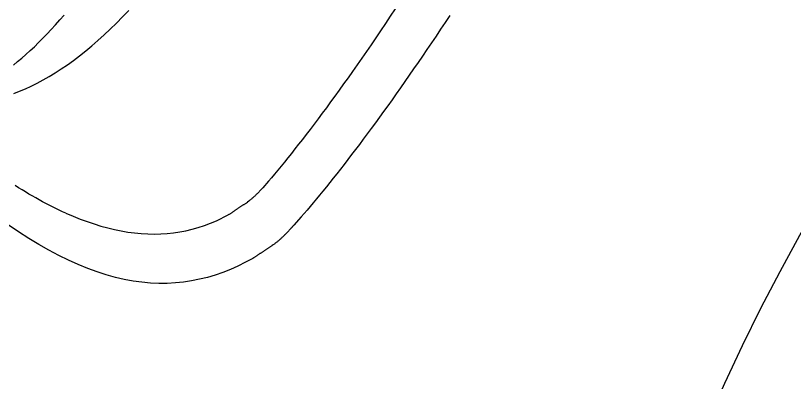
# Model space of a CAD drawing. Extents: x 938 to 1038, y 781 to 934.
# Drawn here: x 951.55 to 956.92, y 864.89 to 867.41 of the extents above; entities that cross this region are included whole.
import ezdxf

# ---------------------------------------------------------------- set-up
doc = ezdxf.new("R2010")
doc.units = 0
doc.header["$MEASUREMENT"] = 0
doc.layers.add('1', color=4, linetype='Continuous')

# ---------------------------------------------------------------- blocks, each defined once
blk = doc.blocks.new('VISTA')
at = {"layer": '1', "color": 3, "linetype": 'Continuous'}
for points in [[(16.2865, 67.8955), (16.2528, 67.8447), (16.2193, 67.7946), (16.186, 67.7453), (16.153, 67.6967), (16.1203, 67.6489), (16.0879, 67.6019), (16.0558, 67.5556), (16.024, 67.5101), (15.9926, 67.4655), (15.9615, 67.4217), (15.9308, 67.3787), (15.9005, 67.3366), (15.8705, 67.2953), (15.841, 67.2549), (15.8119, 67.2154), (15.7832, 67.1767), (15.755, 67.139), (15.7272, 67.1021), (15.6999, 67.0661), (15.6731, 67.031), (15.6467, 66.9969), (15.6209, 66.9637), (15.5956, 66.9315), (15.5708, 66.9002), (15.5466, 66.8699), (15.5229, 66.8406), (15.4999, 66.8122), (15.4773, 66.7849), (15.4554, 66.7586), (15.4341, 66.7333), (15.4135, 66.709), (15.3737, 66.6638)], [(16.6624, 67.851), (16.6308, 67.8031), (16.5993, 67.7557), (16.568, 67.7087), (16.5368, 67.6624), (16.5058, 67.6165), (16.475, 67.5712), (16.4443, 67.5264), (16.4139, 67.4821), (16.3836, 67.4385), (16.3535, 67.3954), (16.3236, 67.3528), (16.294, 67.3109), (16.2646, 67.2696), (16.2355, 67.2289), (16.2066, 67.1888), (16.178, 67.1494), (16.1497, 67.1107), (16.1217, 67.0726), (16.094, 67.0352), (16.0667, 66.9984), (16.0396, 66.9624), (16.0129, 66.927), (15.9865, 66.8924), (15.9604, 66.8585), (15.9347, 66.8253), (15.9094, 66.7928), (15.8845, 66.7611), (15.8599, 66.7301), (15.8358, 66.6998), (15.812, 66.6704), (15.7888, 66.6418), (15.7659, 66.614), (15.7435, 66.587), (15.7216, 66.5609), (15.7001, 66.5355), (15.6791, 66.5108), (15.6585, 66.4869), (15.6383, 66.4638), (15.5878, 66.4069)], [(13.6543, 67.5093), (13.6832, 67.5324), (13.7122, 67.5566), (13.7411, 67.5819), (13.7701, 67.6082), (13.7991, 67.6355), (13.8282, 67.6639), (13.8573, 67.6932), (13.8864, 67.7234), (13.9157, 67.7546), (13.9449, 67.7867), (13.9742, 67.8196), (14.0036, 67.8535)], [(13.6569, 67.3132), (13.6971, 67.3286), (13.7376, 67.3456), (13.7782, 67.3643), (13.8191, 67.3847), (13.8603, 67.4067), (13.9016, 67.4303), (13.9431, 67.4556), (13.9848, 67.4825), (14.0266, 67.5111), (14.0687, 67.5413), (14.1108, 67.5732), (14.153, 67.6066), (14.1953, 67.6416), (14.2377, 67.6783), (14.2801, 67.7165), (14.3225, 67.7564), (14.3649, 67.7978), (14.4072, 67.8407), (14.4495, 67.8852)], [(14.0172, 66.4889), (13.9943, 66.4992), (13.9713, 66.5099), (13.9483, 66.5209), (13.9252, 66.5322), (13.9021, 66.5439), (13.8788, 66.556), (13.8555, 66.5684), (13.8321, 66.5811), (13.8087, 66.5942), (13.7852, 66.6076), (13.7616, 66.6213), (13.7379, 66.6354), (13.7142, 66.6499), (13.6904, 66.6647), (13.6665, 66.6798)], [(15.3049, 66.1784), (15.2539, 66.1509), (15.2024, 66.1256), (15.1505, 66.1025), (15.0981, 66.0818), (15.0451, 66.0634), (14.9917, 66.0474), (14.9376, 66.0339), (14.8829, 66.023), (14.8276, 66.0146), (14.7716, 66.0088), (14.7149, 66.0058), (14.6574, 66.0055), (14.5991, 66.008), (14.54, 66.0133), (14.4801, 66.0216), (14.4193, 66.0328), (14.3577, 66.0471), (14.2951, 66.0643), (14.2316, 66.0847), (14.1671, 66.1083), (14.1016, 66.1351), (14.0352, 66.165), (13.9678, 66.1981), (13.8996, 66.2342), (13.8306, 66.2734), (13.7608, 66.3157), (13.6903, 66.3608), (13.6192, 66.4088)], [(15.3737, 66.6638), (15.3694, 66.659), (15.3651, 66.6543), (15.3608, 66.6497), (15.3565, 66.6451), (15.3522, 66.6406), (15.3479, 66.6361), (15.3437, 66.6318), (15.3394, 66.6275), (15.3352, 66.6233), (15.331, 66.6191), (15.3268, 66.615), (15.3226, 66.6111), (15.3184, 66.6071), (15.3142, 66.6033), (15.31, 66.5995), (15.3058, 66.5958), (15.3017, 66.5922), (15.2975, 66.5887), (15.2934, 66.5852), (15.2893, 66.5818), (15.2851, 66.5785), (15.281, 66.5753), (15.2769, 66.5722), (15.2687, 66.5661)], [(15.1349, 66.4776), (15.1384, 66.4796), (15.1418, 66.4816), (15.1452, 66.4836), (15.1485, 66.4857), (15.1519, 66.4878), (15.1552, 66.4899), (15.1585, 66.4921), (15.1618, 66.4943), (15.1651, 66.4964), (15.1683, 66.4987), (15.1716, 66.5009), (15.1748, 66.5031), (15.178, 66.5053), (15.1813, 66.5076), (15.1845, 66.5098), (15.1878, 66.5121), (15.191, 66.5143), (15.1943, 66.5166), (15.1976, 66.5188), (15.2009, 66.5211), (15.2042, 66.5233), (15.2075, 66.5256), (15.2108, 66.5278), (15.2141, 66.53), (15.2175, 66.5323), (15.2208, 66.5345), (15.2242, 66.5367), (15.2276, 66.5389), (15.231, 66.5412), (15.2344, 66.5434), (15.2379, 66.5456), (15.2413, 66.5479), (15.2447, 66.5501), (15.2481, 66.5524), (15.2515, 66.5547), (15.255, 66.5569), (15.2584, 66.5592), (15.2618, 66.5615), (15.2687, 66.5661)], [(14.0172, 66.4889), (14.066, 66.468), (14.1145, 66.4486), (14.1627, 66.4309), (14.2105, 66.4149), (14.258, 66.4004), (14.3052, 66.3877), (14.352, 66.3766), (14.3985, 66.3672), (14.4447, 66.3595), (14.4905, 66.3534), (14.536, 66.3492), (14.5811, 66.3466), (14.6259, 66.3458), (14.6703, 66.3467), (14.7144, 66.3494), (14.7581, 66.3539), (14.8015, 66.3602), (14.8445, 66.3683), (14.8871, 66.3783), (14.9294, 66.3901), (14.9713, 66.4038), (15.0128, 66.4194), (15.0539, 66.4369), (15.1349, 66.4776)], [(15.5525, 66.3684), (15.5503, 66.3661), (15.5481, 66.3637), (15.5459, 66.3614), (15.5437, 66.3591), (15.5416, 66.3568), (15.5394, 66.3545), (15.5372, 66.3522), (15.5351, 66.35), (15.5329, 66.3478), (15.5308, 66.3455), (15.5286, 66.3433), (15.5265, 66.3412), (15.5244, 66.339), (15.5222, 66.3368), (15.5201, 66.3347), (15.518, 66.3326), (15.5158, 66.3305), (15.5137, 66.3284), (15.5095, 66.3243)], [(15.5878, 66.4069), (15.586, 66.4049), (15.5842, 66.4029), (15.5824, 66.4009), (15.5806, 66.3989), (15.5788, 66.397), (15.577, 66.395), (15.5753, 66.3931), (15.5735, 66.3911), (15.5717, 66.3892), (15.5699, 66.3872), (15.5682, 66.3853), (15.5664, 66.3834), (15.5647, 66.3815), (15.5629, 66.3796), (15.5612, 66.3777), (15.5594, 66.3758), (15.5577, 66.374), (15.5559, 66.3721), (15.5525, 66.3684)], [(15.5095, 66.3243), (15.5059, 66.3209), (15.5024, 66.3176), (15.4989, 66.3143), (15.4953, 66.3111), (15.4918, 66.308), (15.4883, 66.3048), (15.4847, 66.3018), (15.4812, 66.2988), (15.4777, 66.2958), (15.4742, 66.2929), (15.4707, 66.2901), (15.4672, 66.2873), (15.4637, 66.2845), (15.4602, 66.2818), (15.4567, 66.2792), (15.4532, 66.2766), (15.4497, 66.2741), (15.4463, 66.2716), (15.4393, 66.2668)], [(15.4393, 66.2668), (15.4359, 66.2645), (15.4325, 66.2622), (15.429, 66.2599), (15.4256, 66.2576), (15.4222, 66.2553), (15.4187, 66.2531), (15.4153, 66.2508), (15.4118, 66.2486), (15.4084, 66.2463), (15.4049, 66.2441), (15.4015, 66.2419), (15.3981, 66.2396), (15.3946, 66.2374), (15.3912, 66.2352), (15.3878, 66.233), (15.3844, 66.2308), (15.3811, 66.2285), (15.3777, 66.2263), (15.3744, 66.2241), (15.3711, 66.2218), (15.3677, 66.2196), (15.3644, 66.2173), (15.3612, 66.2151), (15.3579, 66.2128), (15.3546, 66.2106), (15.3513, 66.2084), (15.3481, 66.2061), (15.3448, 66.2039), (15.3416, 66.2017), (15.3383, 66.1995), (15.3351, 66.1973), (15.3318, 66.1951), (15.3285, 66.1929), (15.3252, 66.1907), (15.3219, 66.1886), (15.3185, 66.1865), (15.3152, 66.1844), (15.3118, 66.1824), (15.3049, 66.1784)]]:
    blk.add_lwpolyline(points, dxfattribs=at)
at = {"layer": '1', "color": 2}
blk.add_arc((31.9466, 59.1692), 14.733, 99.69646, 171.19553, dxfattribs=at)

msp = doc.modelspace()

# ---------------------------------------------------------------- block references
at = {"layer": '1'}
msp.add_blockref('VISTA', (937.8767, 799.5644), dxfattribs=at)

doc.saveas('drawing.dxf')
